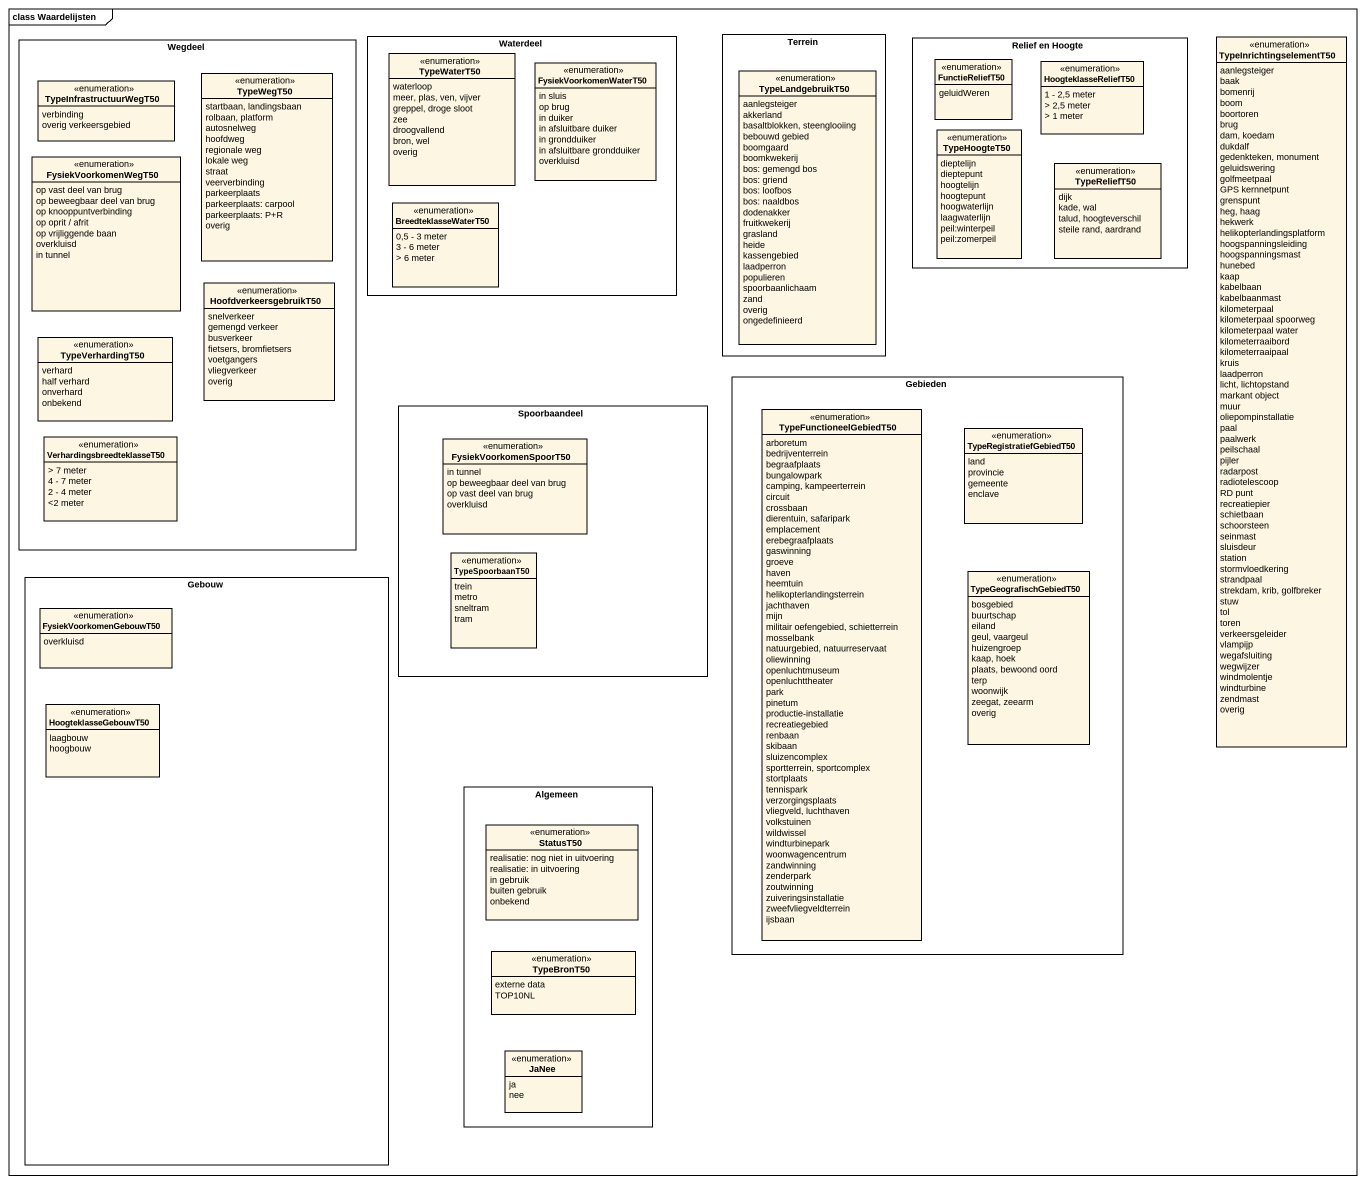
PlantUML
@startuml
mainframe class Waardelijsten
hide circle
hide empty members
rectangle Wegdeel {
  enum TypeWegT50 {
    startbaan, landingsbaan
    rolbaan, platform
    autosnelweg
    hoofdweg
    regionale weg
    lokale weg
    straat
    veerverbinding
    parkeerplaats
    parkeerplaats: carpool
    parkeerplaats: P+R
    overig
  }
  enum TypeInfrastructuurWegT50 {
    verbinding
    overig verkeersgebied
  }
  enum FysiekVoorkomenWegT50 {
    op vast deel van brug
    op beweegbaar deel van brug
    op knooppuntverbinding
    op oprit / afrit
    op vrijliggende baan
    overkluisd
    in tunnel
  }
  enum HoofdverkeersgebruikT50 {
    snelverkeer
    gemengd verkeer
    busverkeer
    fietsers, bromfietsers
    voetgangers
    vliegverkeer
    overig
  }
  enum TypeVerhardingT50 {
    verhard
    half verhard
    onverhard
    onbekend
  }
  enum VerhardingsbreedteklasseT50 {
    > 7 meter
    4 - 7 meter
    2 - 4 meter
    <2 meter
  }
}
rectangle Waterdeel {
  enum TypeWaterT50 {
    waterloop
    meer, plas, ven, vijver
    greppel, droge sloot
    zee
    droogvallend
    bron, wel
    overig
  }
  enum FysiekVoorkomenWaterT50 {
    in sluis
    op brug
    in duiker
    in afsluitbare duiker
    in grondduiker
    in afsluitbare grondduiker
    overkluisd
  }
  enum BreedteklasseWaterT50 {
    0,5 - 3 meter
    3 - 6 meter
    > 6 meter
  }
}
rectangle Terrein {
  enum TypeLandgebruikT50 {
    aanlegsteiger
    akkerland
    basaltblokken, steenglooiing
    bebouwd gebied
    boomgaard
    boomkwekerij
    bos: gemengd bos
    bos: griend
    bos: loofbos
    bos: naaldbos
    dodenakker
    fruitkwekerij
    grasland
    heide
    kassengebied
    laadperron
    populieren
    spoorbaanlichaam
    zand
    overig
    ongedefinieerd
  }
}
rectangle "Relief en Hoogte" as Relief_en_Hoogte {
  enum FunctieReliefT50 {
    geluidWeren
  }
  enum HoogteklasseReliefT50 {
    1 - 2,5 meter
    > 2,5 meter
    > 1 meter
  }
  enum TypeHoogteT50 {
    dieptelijn
    dieptepunt
    hoogtelijn
    hoogtepunt
    hoogwaterlijn
    laagwaterlijn
    peil:winterpeil
    peil:zomerpeil
  }
  enum TypeReliefT50 {
    dijk
    kade, wal
    talud, hoogteverschil
    steile rand, aardrand
  }
}
enum TypeInrichtingselementT50 {
  aanlegsteiger
  baak
  bomenrij
  boom
  boortoren
  brug
  dam, koedam
  dukdalf
  gedenkteken, monument
  geluidswering
  golfmeetpaal
  GPS kernnetpunt
  grenspunt
  heg, haag
  hekwerk
  helikopterlandingsplatform
  hoogspanningsleiding
  hoogspanningsmast
  hunebed
  kaap
  kabelbaan
  kabelbaanmast
  kilometerpaal
  kilometerpaal spoorweg
  kilometerpaal water
  kilometerraaibord
  kilometerraaipaal
  kruis
  laadperron
  licht, lichtopstand
  markant object
  muur
  oliepompinstallatie
  paal
  paalwerk
  peilschaal
  pijler
  radarpost
  radiotelescoop
  RD punt
  recreatiepier
  schietbaan
  schoorsteen
  seinmast
  sluisdeur
  station
  stormvloedkering
  strandpaal
  strekdam, krib, golfbreker
  stuw
  tol
  toren
  verkeersgeleider
  vlampijp
  wegafsluiting
  wegwijzer
  windmolentje
  windturbine
  zendmast
  overig
}
rectangle Gebieden {
  enum TypeFunctioneelGebiedT50 {
    arboretum
    bedrijventerrein
    begraafplaats
    bungalowpark
    camping, kampeerterrein
    circuit
    crossbaan
    dierentuin, safaripark
    emplacement
    erebegraafplaats
    gaswinning
    groeve
    haven
    heemtuin
    helikopterlandingsterrein
    jachthaven
    mijn
    militair oefengebied, schietterrein
    mosselbank
    natuurgebied, natuurreservaat
    oliewinning
    openluchtmuseum
    openluchttheater
    park
    pinetum
    productie-installatie
    recreatiegebied
    renbaan
    skibaan
    sluizencomplex
    sportterrein, sportcomplex
    stortplaats
    tennispark
    verzorgingsplaats
    vliegveld, luchthaven
    volkstuinen
    wildwissel
    windturbinepark
    woonwagencentrum
    zandwinning
    zenderpark
    zoutwinning
    zuiveringsinstallatie
    zweefvliegveldterrein
    ijsbaan
  }
  enum TypeRegistratiefGebiedT50 {
    land
    provincie
    gemeente
    enclave
  }
  enum TypeGeografischGebiedT50 {
    bosgebied
    buurtschap
    eiland
    geul, vaargeul
    huizengroep
    kaap, hoek
    plaats, bewoond oord
    terp
    woonwijk
    zeegat, zeearm
    overig
  }
}
rectangle Spoorbaandeel {
  enum FysiekVoorkomenSpoorT50 {
    in tunnel
    op beweegbaar deel van brug
    op vast deel van brug
    overkluisd
  }
  enum TypeSpoorbaanT50 {
    trein
    metro
    sneltram
    tram
  }
}
rectangle Gebouw {
  enum FysiekVoorkomenGebouwT50 {
    overkluisd
  }
  enum HoogteklasseGebouwT50 {
    laagbouw
    hoogbouw
  }
}
rectangle Algemeen {
  enum StatusT50 {
    realisatie: nog niet in uitvoering
    realisatie: in uitvoering
    in gebruik
    buiten gebruik
    onbekend
  }
  enum TypeBronT50 {
    externe data
    TOP10NL
  }
  enum JaNee <<enumeration>> {
    ja
    nee
  }
}
@enduml
